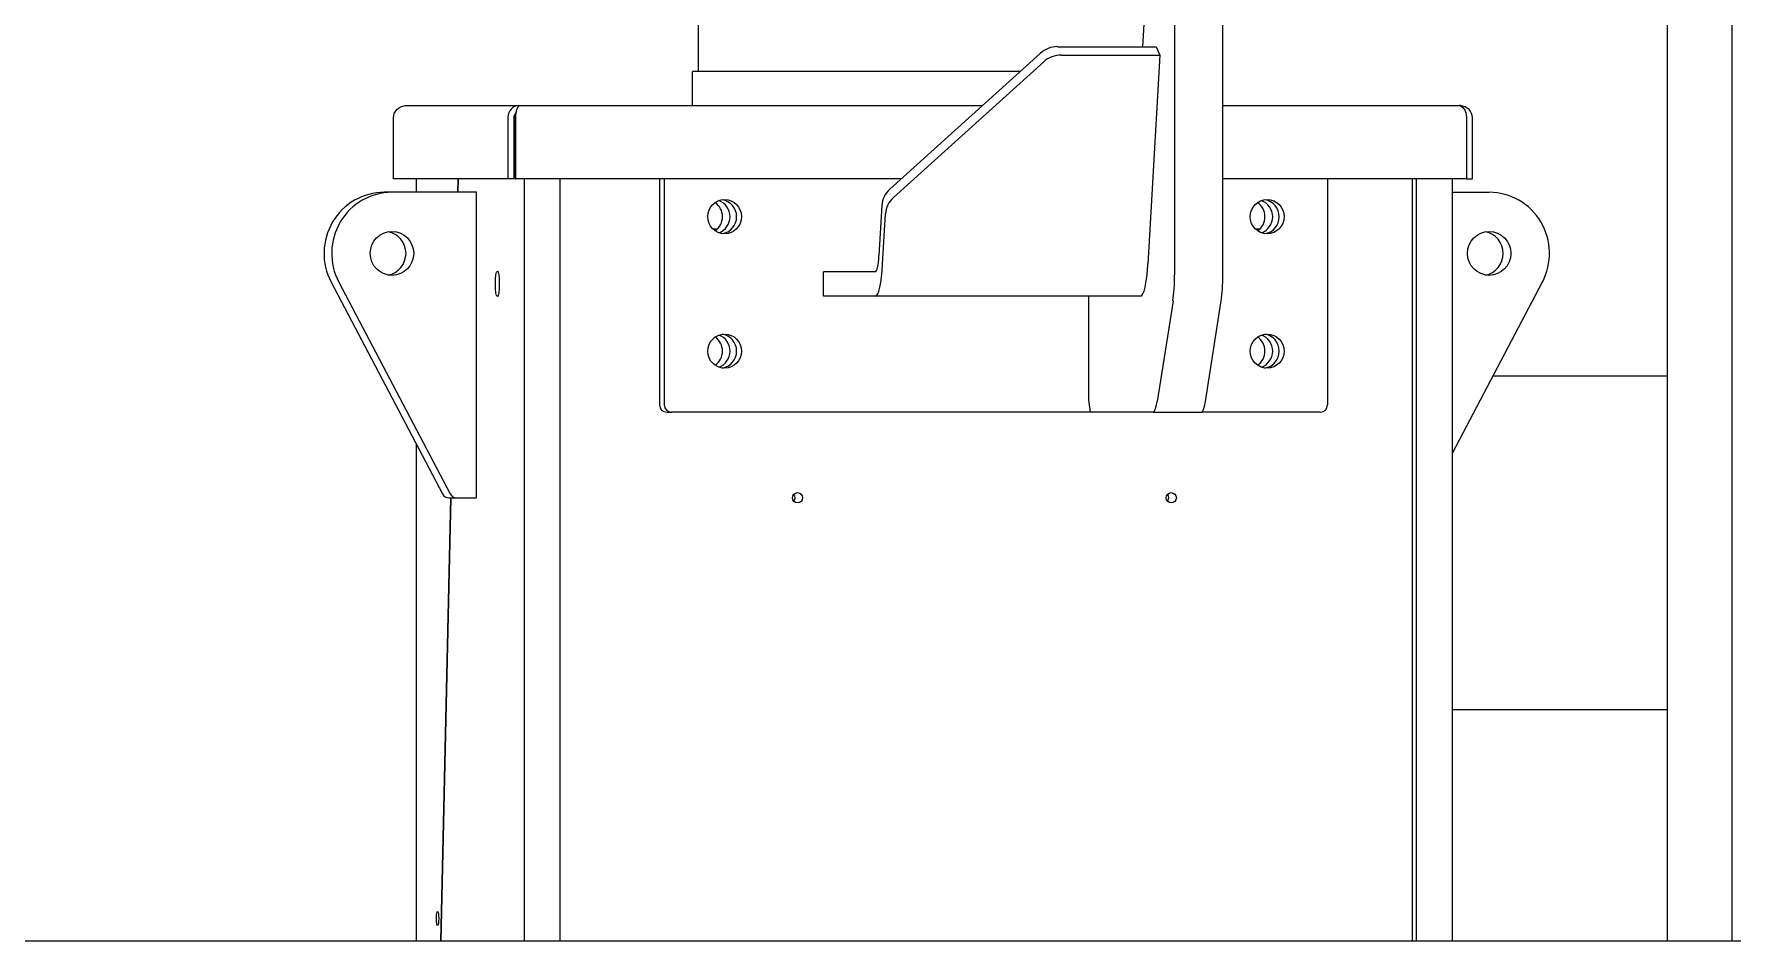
# Model space of a CAD drawing. Header units: millimetres. Extents: x 0 to 157650, y 0 to 89100.
# Drawn here: x 25553 to 26944, y 82010 to 82752 of the extents above; entities that cross this region are included whole.
import ezdxf

# ---------------------------------------------------------------- set-up
doc = ezdxf.new("R2010")
doc.units = ezdxf.units.MM
doc.header["$LTSCALE"] = 150
doc.layers.add('Visible', color=7, linetype='Continuous', lineweight=25)

msp = doc.modelspace()

# ---------------------------------------------------------------- linework, layer by layer
at = {"layer": 'Visible', "color": 9, "true_color": 0xc0c0c0}
for p, q in [((26890.5, 83561.9), (26890.5, 82009.5)), ((26943.5, 83561.9), (26943.5, 82009.5)), ((26486.9, 82829.4), (26486.9, 82554.8)), ((26526.4, 82554.8), (26526.4, 82829.4)), ((26097, 82721.4), (26097, 82768.4)), ((26460.9, 82741.6), (26462.5, 82769.4)), ((26391.1, 82741.6), (26471.8, 82741.6)), ((26471.8, 82741.6), (26474.7, 82734.7)), ((26376.8, 82736.1), (26253.6, 82624.9)), ((26256.6, 82618.1), (26379.7, 82729.2)), ((26394, 82734.7), (26474.7, 82734.7)), ((26474.7, 82734.7), (26465, 82563.7)), ((26360.5, 82721.4), (26092, 82721.4)), ((26092, 82693.4), (26092, 82721.4)), ((25847, 82633.4), (25847, 82683.4)), ((25857.7, 82693.4), (25949.7, 82693.4)), ((25940.6, 82683.4), (25940.6, 82633.4)), ((25945.6, 82683.4), (25945.6, 82633.4)), ((25946.4, 82683.4), (25946.4, 82633.4)), ((25947.2, 82633.4), (25947.2, 82683.4)), ((25949.7, 82693.1), (25949.7, 82693.4)), ((25949.7, 82693.4), (25950.6, 82693.4)), ((25950.6, 82693.4), (26329.5, 82693.4)), ((26526.4, 82693.4), (26719.6, 82693.4)), ((26719.6, 82693.4), (26720.1, 82693.4)), ((26720.1, 82693.4), (26720.1, 82693.4)), ((26726.1, 82683.4), (26726.1, 82633.4)), ((26730.8, 82633.4), (26730.8, 82683.4)), ((25945.6, 82672.4), (25946.4, 82672.4)), ((25940.6, 82633.4), (25847, 82633.4)), ((25865.7, 82633.4), (25865.7, 82622.4)), ((25899.7, 82622.4), (25899.9, 82633.4)), ((25899.9, 82633.4), (25899.7, 82622.4)), ((25945.6, 82633.4), (25940.6, 82633.4)), ((25946.4, 82633.4), (25947.2, 82633.4)), ((26263, 82633.4), (25947.2, 82633.4)), ((25954, 82633.4), (25954, 82009.5)), ((25983.6, 82009.5), (25983.6, 82633.4)), ((26065, 82633.4), (26065, 82448.4)), ((26068.9, 82448.4), (26068.9, 82633.4)), ((26726.1, 82633.4), (26526.4, 82633.4)), ((26612.1, 82633.4), (26612.1, 82448.4)), ((26681.8, 82009.5), (26681.8, 82633.4)), ((26684.9, 82633.4), (26684.9, 82009.5)), ((26714.5, 82009.5), (26714.5, 82633.4)), ((26726.1, 82633.4), (26730.8, 82633.4)), ((25845.8, 82622.4), (25839.5, 82622.4)), ((25914.9, 82622.4), (25845.8, 82622.4)), ((25914.9, 82372.4), (25914.9, 82622.4)), ((26714.5, 82622.4), (26744.6, 82622.4)), ((26247.1, 82611.6), (26244.7, 82570.6)), ((26247.7, 82563.7), (26250, 82604.8)), ((26108.6, 82592.4), (26112.3, 82592.4)), ((26553, 82592.4), (26556.8, 82592.4)), ((26241.8, 82557.4), (26199.2, 82557.4)), ((26199.2, 82537.4), (26199.2, 82557.4)), ((25795.9, 82548.9), (25887.2, 82375.6)), ((25802.2, 82548.9), (25893.5, 82375.6)), ((26788.1, 82548.9), (26714.5, 82409.1)), ((26241.8, 82537.4), (26199.2, 82537.4)), ((26459.1, 82537.4), (26241.8, 82537.4)), ((26416.5, 82452.4), (26416.5, 82537.4)), ((26485.6, 82533.6), (26472.7, 82451.2)), ((26512.2, 82451.2), (26525.1, 82533.6)), ((26890.5, 82471.9), (26747.6, 82471.9)), ((26418.1, 82442.4), (26416.5, 82452.4)), ((26070.9, 82442.4), (26074.8, 82442.4)), ((26418.1, 82442.4), (26074.8, 82442.4)), ((26469.3, 82442.4), (26418.1, 82442.4)), ((26469.3, 82442.4), (26508.9, 82442.4)), ((26606.2, 82442.4), (26508.9, 82442.4)), ((25865.7, 82416.4), (25865.7, 82009.5)), ((25885.8, 82009.5), (25894, 82372.4)), ((25894, 82372.4), (25885.8, 82009.5)), ((25892.4, 82372.4), (25898.7, 82372.4)), ((25898.7, 82372.4), (25914.9, 82372.4)), ((26890.5, 82198.9), (26714.5, 82198.9)), ((28873.9, 82009.5), (23661.9, 82009.5))]:
    msp.add_line(p, q, dxfattribs=at)
for centre, major_axis, ratio, start_param, end_param in [((26390, 82722.8), (-18.4, -7.9), 0.928123, 4.278707, 5.064105), ((26392.9, 82715.9), (18.4, 7.9), 0.928123, 1.137114, 1.922512), ((25949.7, 82683.4), (0, -5), 0.831254, 3.742807, 4.712389), ((25950.6, 82683.4), (0, -5), 0.831254, 4.30308, 4.712389), ((25839.5, 82572.4), (0, 50), 0.987688, 0, 2.060754), ((25845.8, 82572.4), (0, 50), 0.987688, 0, 2.060754), ((26102.7, 82602.4), (0, 14), 0.987688, 3.740944, 5.683834), ((26108.9, 82602.4), (0, 14), 0.987688, 3.486217, 5.938561), ((26114.3, 82602.4), (0, -14), 0.987688, 0.14189, 2.999702), ((26266.8, 82611.6), (-18.4, -7.9), 0.928123, 5.064105, 5.849503), ((26269.8, 82604.8), (18.4, 7.9), 0.928123, 1.922512, 2.707911), ((26547.1, 82602.4), (0, 14), 0.987688, 3.740944, 5.683834), ((26553.4, 82602.4), (0, 14), 0.987688, 3.486217, 5.938561), ((26558.8, 82602.4), (0, -14), 0.987688, 0.14189, 2.999702), ((26744.6, 82572.4), (0, 50), 0.987688, 4.222432, 6.283185), ((25839.5, 82572.4), (0, -18), 0.987688, 0.176904, 2.964689), ((26738.3, 82572.4), (0, -18), 0.987688, 0.176904, 2.964689), ((26241.8, 82577.4), (0, -20), 0.156434, 0, 1.22173), ((26241.8, 82577.4), (0, -40), 0.156434, 0, 1.22173), ((26459.1, 82577.4), (0, -40), 0.156434, 0, 1.22173), ((26482.2, 82554.8), (0, -30), 0.156434, 0.785398, 1.570796), ((26521.7, 82554.8), (0, 30), 0.156434, 3.926991, 4.712389), ((26102.7, 82492.4), (0, 14), 0.987688, 3.740944, 5.683834), ((26108.9, 82492.4), (0, 14), 0.987688, 3.486217, 5.938561), ((26114.3, 82492.4), (0, -14), 0.987688, 0.14189, 2.999702), ((26547.1, 82492.4), (0, 14), 0.987688, 3.740944, 5.683834), ((26553.4, 82492.4), (0, 14), 0.987688, 3.486217, 5.938561), ((26558.8, 82492.4), (0, -14), 0.987688, 0.14189, 2.999702), ((26070.9, 82448.4), (0, -6), 0.987688, 4.712389, 6.283185), ((26074.8, 82448.4), (0, -6), 0.987688, 4.712389, 6.283185), ((26469.3, 82472.4), (0, -30), 0.156434, 0, 0.785398), ((26508.9, 82472.4), (0, -30), 0.156434, 0, 0.785398), ((26606.2, 82448.4), (0, -6), 0.987688, 0, 1.570796), ((25892.4, 82378.4), (0, -6), 0.987688, 5.202346, 6.283185), ((25898.7, 82378.4), (0, -6), 0.987688, 5.202346, 6.283185), ((26171.8, 82372.4), (0, 4.19), 0.987688, 3.999343, 5.425435), ((26478, 82372.4), (0, 4.19), 0.987688, 3.999343, 5.425435)]:
    msp.add_ellipse(centre, major_axis=major_axis, ratio=ratio, start_param=start_param, end_param=end_param, dxfattribs=at)
for centre, major_axis, ratio in [((26118.3, 82602.4), (0, 14), 0.987688), ((26562.7, 82602.4), (0, 14), 0.987688), ((25845.8, 82572.4), (0, -18), 0.987688), ((26744.6, 82572.4), (0, -18), 0.987688), ((25932.1, 82547.4), (0, 10.4), 0.156434), ((26118.3, 82492.4), (0, 14), 0.987688), ((26562.7, 82492.4), (0, 14), 0.987688), ((26178, 82372.4), (0, 4.19), 0.987688), ((26484.2, 82372.4), (0, 4.19), 0.987688), ((25883.1, 82028), (0, -6), 0.156434)]:
    msp.add_ellipse(centre, major_axis=major_axis, ratio=ratio, dxfattribs=at)
for points, knots in [([(25847, 82683.4), (25847, 82685.8), (25848, 82688.3), (25849.7, 82690.1), (25851.5, 82691.9), (25854.1, 82693.1), (25856.7, 82693.4), (25857, 82693.4), (25857.3, 82693.4), (25857.7, 82693.4)], [-3.141593, -3.141593, -3.141593, -3.141593, -2.408794, -2.408794, -2.408794, -1.661458, -1.661458, -1.661458, -1.570796, -1.570796, -1.570796, -1.570796]), ([(25949.7, 82693.4), (25947.4, 82693.4), (25945, 82692.3), (25943.3, 82690.5), (25941.7, 82688.7), (25940.8, 82686.4), (25940.7, 82683.9), (25940.7, 82683.7), (25940.6, 82683.6), (25940.6, 82683.4)], [1.570796, 1.570796, 1.570796, 1.570796, 2.356194, 2.356194, 2.356194, 3.088993, 3.088993, 3.088993, 3.141593, 3.141593, 3.141593, 3.141593]), ([(25947.2, 82683.4), (25947.2, 82685.8), (25947.5, 82688.3), (25948, 82690.1), (25948.6, 82691.9), (25949.4, 82693.1), (25950.2, 82693.4), (25950.3, 82693.4), (25950.4, 82693.4), (25950.6, 82693.4)], [-3.141593, -3.141593, -3.141593, -3.141593, -2.408794, -2.408794, -2.408794, -1.661458, -1.661458, -1.661458, -1.570796, -1.570796, -1.570796, -1.570796]), ([(26719.6, 82693.4), (26721.3, 82693.4), (26722.9, 82692.3), (26724.1, 82690.5), (26725.3, 82688.7), (26726, 82686.4), (26726, 82683.9), (26726.1, 82683.7), (26726.1, 82683.6), (26726.1, 82683.4)], [1.570796, 1.570796, 1.570796, 1.570796, 2.356194, 2.356194, 2.356194, 3.088993, 3.088993, 3.088993, 3.141593, 3.141593, 3.141593, 3.141593]), ([(26730.8, 82683.4), (26730.8, 82685.8), (26729.8, 82688.3), (26728.1, 82690.1), (26726.3, 82691.9), (26723.7, 82693.1), (26721.1, 82693.4), (26720.8, 82693.4), (26720.5, 82693.4), (26720.1, 82693.4)], [-3.141593, -3.141593, -3.141593, -3.141593, -2.408794, -2.408794, -2.408794, -1.661458, -1.661458, -1.661458, -1.570796, -1.570796, -1.570796, -1.570796])]:
    msp.add_open_spline(points, degree=3, knots=knots, dxfattribs=at)
msp.add_open_spline([(25946.7, 82685.4), (25947.1, 82686.4), (25947.4, 82687.6), (25947.8, 82689)], degree=3, dxfattribs=at)

doc.saveas('drawing.dxf')
